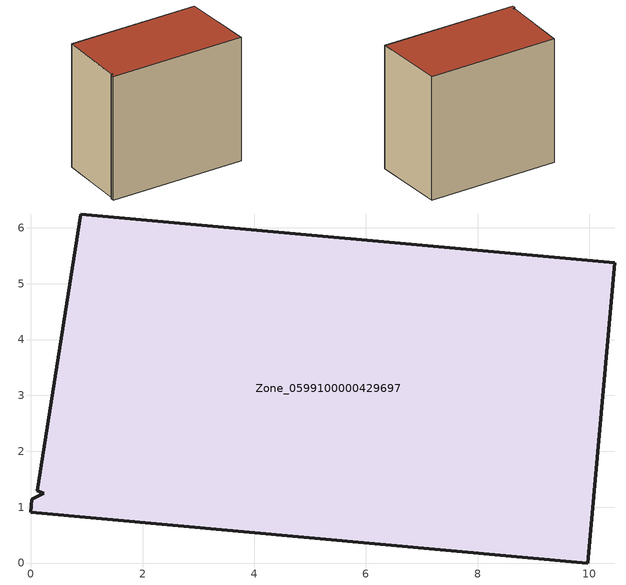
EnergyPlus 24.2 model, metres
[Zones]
Zone_0599100000429697
 floor ground (C_G): 0.02,1.14 0.23,1.25 0.11,1.29 0.89,6.25 10.45,5.38 9.97,0 0,0.91 z0
 wall outside (C_F): 0,0.91 9.97,0 10.45,5.38 0.89,6.25 0.11,1.29 0.23,1.25 0.02,1.14 0,0.91 z0:8.99
 roof outside (C_R): 0.23,1.25 0.02,1.14 0,0.91 9.97,0 10.45,5.38 0.89,6.25 0.11,1.29 z8.99
[BUILDING]
Pand.0599100000429697: North Axis=0; Terrain=City; Loads Convergence Tolerance Value=0.04; Temperature Convergence Tolerance Value=0.4; Solar Distribution=FullExterior; Maximum Number of Warmup Days=25; Minimum Number of Warmup Days=1
[Site:Location]
Rotterdam.The.Hague.AP_ZH_NLD Design_Conditions: Latitude=51.96; Longitude=4.45; Time Zone=1; Elevation=-4.5
[SITE:GROUNDTEMPERATURE:BUILDINGSURFACE]
18, 18, 18, 18, 18, 18, 18, 18, 18, 18, 18, 18
[MATERIAL] Thermal Absorptance=0.9; Solar Absorptance=0.7; Visible Absorptance=0.7
Name | Roughness | Thickness | Conductivity | Density | Specific Heat
G.TI.2006-2014 | MediumSmooth | 0.15 | 0.06 | 540 | 1210
F.TI.2006-2014 | Rough | 0.3 | 0.12 | 1920 | 840
R.TI.2006-2014 | MediumRough | 0.2 | 0.08 | 1500 | 1000
[CONSTRUCTION]
C_G: G.TI.2006-2014
C_F: F.TI.2006-2014
C_R: R.TI.2006-2014
[ZONE]
Zone_0599100000429697: Type=1; Multiplier=1; Ceiling Height=Autocalculate; Volume=Autocalculate; Floor Area=autocalculate; Part of Total Floor Area=Yes
[ZONEINFILTRATION:DESIGNFLOWRATE]
Infil_Zone_0599100000429697: Zone or ZoneList or Space or SpaceList=Zone_0599100000429697; Schedule=AlwaysOn; Design Flow Rate Calculation Method=Flow/Area; Flow Rate per Floor Area=0.0015; Constant Term Coefficient=1; Temperature Term Coefficient=0; Velocity Term Coefficient=0; Velocity Squared Term Coefficient=0
[HVACTEMPLATE:ZONE:IDEALLOADSAIRSYSTEM]
Zone_0599100000429697: Maximum Heating Supply Air Temperature=50; Minimum Cooling Supply Air Temperature=13; Maximum Heating Supply Air Humidity Ratio=0.0156; Minimum Cooling Supply Air Humidity Ratio=0.0077; Heating Limit=NoLimit; Cooling Limit=NoLimit; Dehumidification Control Type=ConstantSensibleHeatRatio; Cooling Sensible Heat Ratio=0.7; Dehumidification Setpoint=60; Humidification Control Type=None; Humidification Setpoint=30; Outdoor Air Method=None; Outdoor Air Flow Rate per Person=0.00944; Outdoor Air Flow Rate per Zone Floor Area=0; Outdoor Air Flow Rate per Zone=0; Demand Controlled Ventilation Type=None; Outdoor Air Economizer Type=NoEconomizer; Heat Recovery Type=None; Sensible Heat Recovery Effectiveness=0.7; Latent Heat Recovery Effectiveness=0.65
[ZONECONTROL:THERMOSTAT]
ThermostatControl_Zone_0599100000429697: Zone or ZoneList=Zone_0599100000429697; Control Type Schedule=DualSetpointControlType; Control 1=Thermostat_Zone_0599100000429697; Temperature Difference Between Cutout And Setpoint=0
[THERMOSTATSETPOINT:DUALSETPOINT]
Thermostat_Zone_0599100000429697: Heating Setpoint Temperature Schedule=HeatingSetpoint_Zone_0599100000429697; Cooling Setpoint Temperature Schedule=CoolingSetpoint_Zone_0599100000429697
[SCHEDULE:COMPACT]
HeatingSetpoint_Zone_0599100000429697: Through: 12/31, For: AllDays, Until: 24:00, 21
CoolingSetpoint_Zone_0599100000429697: Through: 12/31, For: AllDays, Until: 24:00, 24
DualSetpointControlType: Through: 12/31, For: AllDays, Until: 24:00, 4
AlwaysOn: Through: 12/31, For: AllDays, Until: 24:00, 1
